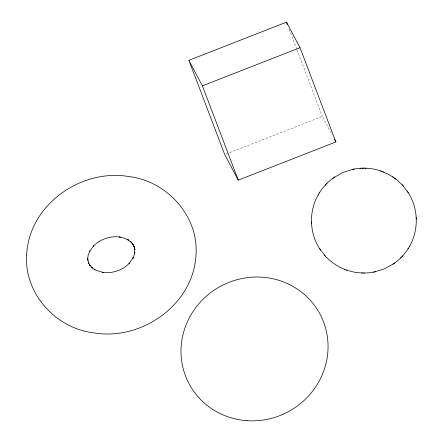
<?xml version="1.0" encoding="UTF-8"?>
<svg xmlns="http://www.w3.org/2000/svg" width="443" height="443" viewBox="0 0 443 443"><rect width="100%" height="100%" fill="white"/><g stroke="black" fill="none" stroke-linecap="round" stroke-linejoin="round"><path stroke-width="0.33" stroke-dasharray="2.21 1.66" d="M226.024 154.086L322.343 116.415L332.328 135.27M289.185 29.255L296.799 49.267M297.043 49.915L322.343 116.415"/><path stroke-width="0.66" d="M318.572 194.228C308.66 210.851 309.175 232.968 319.896 249.093M409.182 246.95C419.095 230.327 418.58 208.21 407.859 192.079M319.42 192.827C323.047 186.985 327.853 181.874 333.463 177.898M394.292 263.275C399.902 259.305 404.708 254.193 408.335 248.351M318.201 194.842L319.768 192.24M407.981 248.938L409.553 246.33M325.19 185.202L325.705 184.67M326.69 183.646L327.167 183.158M400.588 258.02L401.065 257.533M402.05 256.503L402.565 255.976M334.266 177.338L343.375 172.338L352.955 169.326M374.8 271.852L384.38 268.84L393.489 263.834M332.854 178.33L334.803 176.962M392.952 264.211L394.901 262.849M188.873 60.326L286.483 22.15L300.005 47.694L335.866 141.959L238.262 180.135L224.739 154.59L188.873 60.326L202.401 85.87L238.262 180.135M202.401 85.87L300.005 47.694M352.318 169.459C361.876 167.282 372.042 167.864 381.279 171.148M353.492 169.215L354.234 169.06M346.476 270.031C355.712 273.314 365.879 273.896 375.437 271.72M373.521 272.118L374.263 271.963M360.104 168.296L360.768 168.262M361.964 168.207L362.706 168.174M363.41 168.163L364.08 168.174M365.42 168.196L366.156 168.207M361.599 272.971L362.335 272.982M363.675 273.004L364.345 273.015M380.637 170.909L388.483 174.293L393.744 177.565M382.835 171.723L383.511 171.973M325.162 255.921C331.12 262.444 338.751 267.434 347.118 270.269M344.244 269.206L344.92 269.455M392.614 176.768L397.67 180.511L402.593 185.252M394.58 178.164L395.749 178.989M402.942 185.645L408.241 192.672M319.508 248.506L324.813 255.528M402.117 184.737L403.418 186.171M324.337 255.007L325.638 256.442M407.183 191.049L407.566 191.636M320.189 249.536L320.571 250.129M334.581 139.528L335.866 141.959M286.483 22.15L287.463 24.73M416.193 217.291L416.226 217.995M416.248 218.526L416.282 219.224M311.473 221.954L311.507 222.652M311.529 223.183L311.562 223.887M26.696 254.243C23.59 293.083 55.801 328.529 93.861 332.865C141.439 341.044 193.403 304.629 195.967 255.168C199.073 216.322 166.861 180.882 128.802 176.547C81.224 168.362 29.26 204.782 26.696 254.243M87.764 258.147L87.764 260.296L87.747 258.867L88.81 263.513L88.223 262.178L90.239 265.844L89.42 264.692L92.282 267.937L91.308 267.057L94.968 269.759L93.949 269.211L96.087 270.335L103.197 272.462L102.477 272.323C112.289 273.796 122.689 270.252 129.528 263.059L128.996 263.624L133.271 257.604L132.789 258.596L134.456 254.315L134.938 252.111L134.666 253.418L134.683 248.462L134.988 249.88L133.852 245.898L134.439 247.233L132.424 243.567L133.243 244.719L130.38 241.474L131.355 242.354L127.695 239.646L128.714 240.2L124.306 238.151L119.466 236.95L120.186 237.088C110.373 235.615 99.974 239.154 93.135 246.347L93.667 245.787L89.392 251.807L89.874 250.816L88.207 255.09L87.764 258.147M247.183 420.689A74.147 71.273 -27.9 0 0 321.563 317.26A74.147 71.273 -27.9 0 0 194.848 308.865A74.147 71.273 -27.9 0 0 247.183 420.689"/></g></svg>
